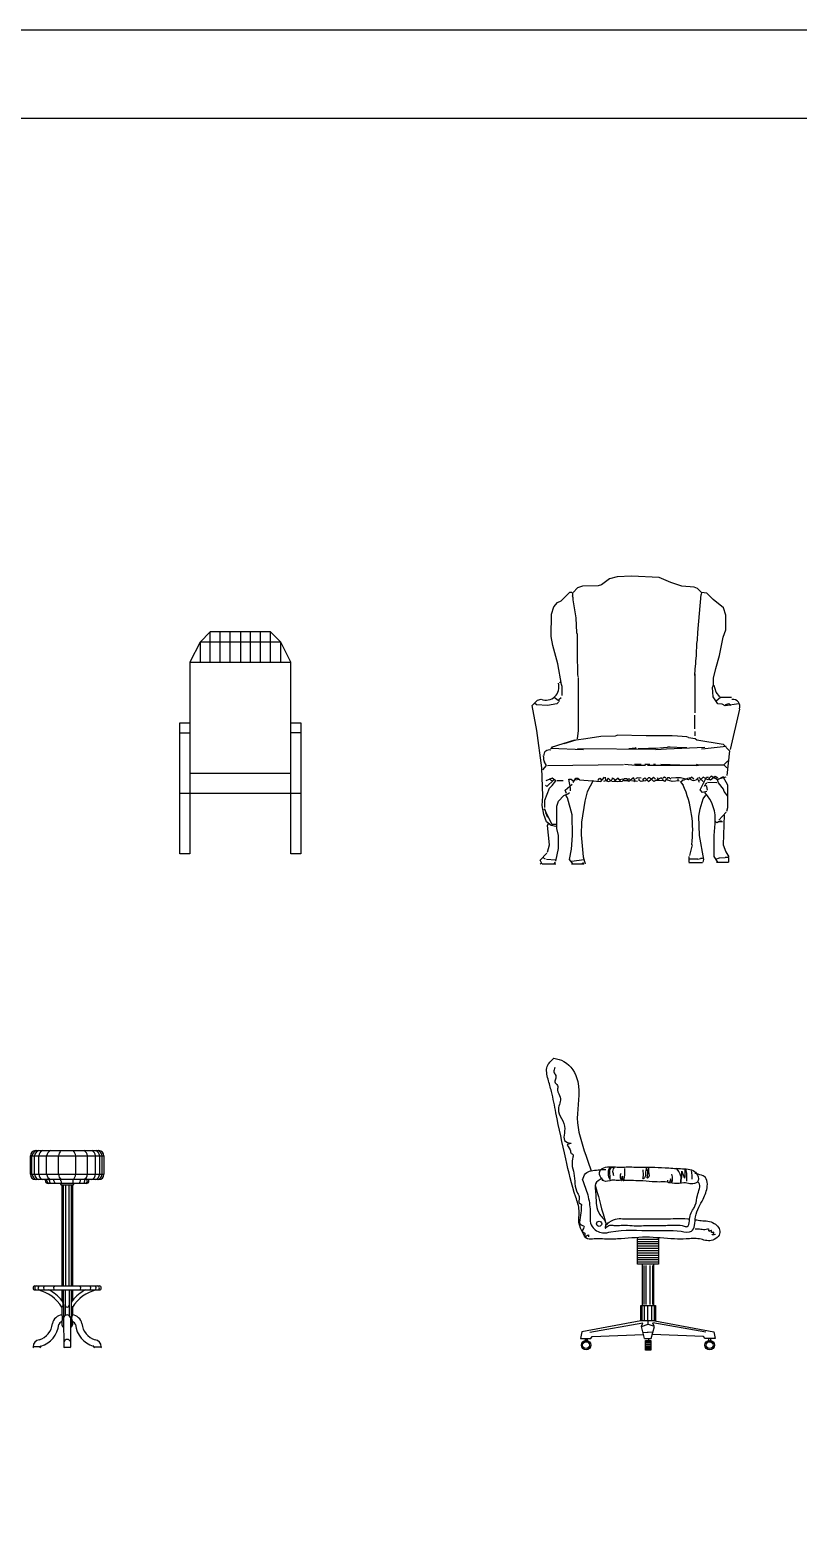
# Model space of a CAD drawing. Header units: inches. Extents: x 10 to 52.5, y 12.2 to 37.
# Drawn here: x 21.58 to 24.5, y 31.3 to 37.01 of the extents above; entities that cross this region are included whole.
import ezdxf

# ---------------------------------------------------------------- set-up
doc = ezdxf.new("R2010")
doc.units = ezdxf.units.IN
doc.header["$MEASUREMENT"] = 0
for name, color, linetype in [('02', 2, 'Continuous'), ('4', 4, 'Continuous'), ('kadrbm', 4, 'Continuous')]:
    doc.layers.add(name, color=color, linetype=linetype)

# ---------------------------------------------------------------- blocks, each defined once
blk = doc.blocks.new('kadrbm')
at = {"layer": 'kadrbm', "color": 4}
blk.add_lwpolyline([(0, 0), (0, 24.7972), (21, 24.7972), (21, 0), (0, 0)], close=True, dxfattribs=at)
blk.add_lwpolyline([(20.6631, 0.3257), (20.6631, 24.4603), (0.3369, 24.4603), (0.3369, 0.3257), (20.6631, 0.3257)], dxfattribs=at)

msp = doc.modelspace()

# ---------------------------------------------------------------- linework, layer by layer
at = {"layer": '02'}
for p, q in [((23.7859, 34.9186), (23.7559, 34.8966)), ((23.8158, 34.9266), (23.7859, 34.9186)), ((23.8697, 34.9286), (23.8158, 34.9266)), ((23.9755, 34.9246), (23.8697, 34.9286)), ((24.0194, 34.9046), (23.9755, 34.9246)), ((23.6022, 34.8347), (23.6361, 34.8687)), ((23.6361, 34.8687), (23.6421, 34.8687)), ((23.6421, 34.8687), (23.6461, 34.8647)), ((23.6461, 34.8647), (23.6461, 34.8547)), ((23.6641, 34.8847), (23.6481, 34.8667)), ((23.6841, 34.8906), (23.6641, 34.8847)), ((23.7439, 34.8926), (23.6841, 34.8906)), ((23.7559, 34.8966), (23.7439, 34.8926)), ((24.0614, 34.8906), (24.0194, 34.9046)), ((24.1093, 34.8866), (24.0614, 34.8906)), ((24.1212, 34.8827), (24.1093, 34.8866)), ((24.1352, 34.8687), (24.1212, 34.8827)), ((24.1232, 34.715), (24.1352, 34.8587)), ((24.1372, 34.8667), (24.1352, 34.8587)), ((24.1572, 34.8647), (24.1372, 34.8667)), ((24.1811, 34.8407), (24.1572, 34.8647)), ((23.5663, 34.7848), (23.5743, 34.8128)), ((23.5743, 34.8128), (23.5882, 34.8288)), ((23.5882, 34.8288), (23.6022, 34.8347)), ((23.6481, 34.8467), (23.6461, 34.8547)), ((23.6481, 34.8387), (23.6481, 34.8467)), ((23.6601, 34.7709), (23.6481, 34.8387)), ((24.2211, 34.8088), (24.1811, 34.8407)), ((24.229, 34.7808), (24.2211, 34.8088)), ((23.5643, 34.699), (23.5663, 34.7848)), ((23.6621, 34.713), (23.6601, 34.7709)), ((24.229, 34.725), (24.229, 34.7808)), ((22.2661, 34.7166), (22.2277, 34.6782)), ((22.4965, 34.7166), (22.2661, 34.7166)), ((22.2661, 34.7166), (22.2661, 34.7166)), ((22.2661, 34.6014), (22.2661, 34.7166)), ((22.3045, 34.7166), (22.3045, 34.7166)), ((22.3045, 34.6014), (22.3045, 34.7166)), ((22.3429, 34.7166), (22.3429, 34.7166)), ((22.3429, 34.6014), (22.3429, 34.7166)), ((22.3813, 34.7166), (22.3813, 34.7166)), ((22.3813, 34.7166), (22.3813, 34.6014)), ((22.4197, 34.7166), (22.4197, 34.7166)), ((22.4197, 34.6014), (22.4197, 34.7166)), ((22.4581, 34.7166), (22.4581, 34.7166)), ((22.4581, 34.6014), (22.4581, 34.7166)), ((22.5349, 34.6782), (22.4965, 34.7166)), ((22.4965, 34.7166), (22.4965, 34.7166)), ((22.4965, 34.6014), (22.4965, 34.7166)), ((23.5703, 34.6651), (23.5643, 34.699)), ((23.6641, 34.707), (23.6621, 34.713)), ((23.6641, 34.6012), (23.6641, 34.707)), ((24.1212, 34.695), (24.1232, 34.707)), ((24.1212, 34.685), (24.1212, 34.695)), ((24.1232, 34.707), (24.1232, 34.715)), ((24.2051, 34.6271), (24.2191, 34.697)), ((24.2191, 34.697), (24.229, 34.725)), ((22.2277, 34.6782), (22.1893, 34.6014)), ((22.5349, 34.6782), (22.2277, 34.6782)), ((22.2277, 34.6782), (22.2277, 34.6782)), ((22.2277, 34.6782), (22.2277, 34.6014)), ((22.2661, 34.6782), (22.2661, 34.6782)), ((22.3045, 34.6782), (22.3045, 34.6782)), ((22.3429, 34.6782), (22.3429, 34.6782)), ((22.3813, 34.6782), (22.3813, 34.6782)), ((22.4197, 34.6782), (22.4197, 34.6782)), ((22.4581, 34.6782), (22.4581, 34.6782)), ((22.4965, 34.6782), (22.4965, 34.6782)), ((22.5733, 34.6014), (22.5349, 34.6782)), ((22.5349, 34.6014), (22.5349, 34.6782)), ((23.5902, 34.5952), (23.5703, 34.6651)), ((24.1172, 34.6411), (24.1192, 34.6611)), ((24.1172, 34.6271), (24.1172, 34.6411)), ((24.1192, 34.673), (24.1212, 34.685)), ((24.1192, 34.6611), (24.1192, 34.673)), ((22.1893, 34.6014), (22.1893, 33.8718)), ((22.1893, 34.6014), (22.5733, 34.6014)), ((22.3045, 34.6014), (22.3045, 34.6014)), ((22.3429, 34.6014), (22.3429, 34.6014)), ((22.3813, 34.6014), (22.3813, 34.6014)), ((22.4197, 34.6014), (22.4197, 34.6014)), ((22.4965, 34.6014), (22.4965, 34.6014)), ((22.5733, 33.8718), (22.5733, 34.6014)), ((23.6042, 34.5173), (23.5902, 34.5952)), ((23.6661, 34.5892), (23.6641, 34.6012)), ((23.6661, 34.5533), (23.6661, 34.5892)), ((24.1113, 34.5513), (24.1133, 34.5752)), ((24.1133, 34.5752), (24.1153, 34.5972)), ((24.1153, 34.6052), (24.1172, 34.6271)), ((24.1153, 34.5972), (24.1153, 34.6052)), ((24.1831, 34.5413), (24.1911, 34.5772)), ((24.1911, 34.5772), (24.2051, 34.6271)), ((23.5962, 34.5233), (23.6002, 34.5273)), ((23.6062, 34.5094), (23.6042, 34.5173)), ((23.6681, 34.5433), (23.6661, 34.5533)), ((23.6681, 34.3417), (23.6681, 34.5413)), ((24.1133, 34.4095), (24.1133, 34.5573)), ((24.1831, 34.5153), (24.1831, 34.5413)), ((23.5124, 34.4575), (23.5264, 34.4614)), ((23.5962, 34.4515), (23.5763, 34.4674)), ((23.5942, 34.4594), (23.6022, 34.4674)), ((23.6062, 34.4754), (23.6062, 34.5094)), ((24.1791, 34.5054), (24.1831, 34.5153)), ((24.1811, 34.4694), (24.1791, 34.5054)), ((24.1991, 34.4435), (24.1811, 34.4694)), ((24.1931, 34.4874), (24.1851, 34.5133)), ((24.2071, 34.4694), (24.1931, 34.4874)), ((24.2091, 34.4674), (24.1931, 34.4535)), ((24.251, 34.4674), (24.2091, 34.4674)), ((23.4924, 34.4375), (23.5124, 34.4575)), ((23.5104, 34.3417), (23.4924, 34.4375)), ((23.5084, 34.4395), (23.5004, 34.4455)), ((23.5503, 34.4375), (23.5084, 34.4395)), ((23.5862, 34.4435), (23.5503, 34.4375)), ((23.5922, 34.4495), (23.5862, 34.4435)), ((24.2151, 34.4415), (24.1991, 34.4435)), ((24.227, 34.4355), (24.2151, 34.4415)), ((24.2789, 34.4435), (24.227, 34.4355)), ((24.241, 34.4435), (24.227, 34.4395)), ((24.249, 34.4375), (24.241, 34.4435)), ((24.247, 34.2698), (24.2829, 34.4235)), ((22.1509, 33.8718), (22.1509, 34.371)), ((22.1509, 34.371), (22.1509, 34.371)), ((22.1509, 34.371), (22.1893, 34.371)), ((22.1893, 34.371), (22.1893, 34.371)), ((22.5733, 34.371), (22.6117, 34.371)), ((22.5733, 34.371), (22.5733, 34.371)), ((22.6117, 34.371), (22.6117, 33.8718)), ((22.6117, 34.371), (22.6117, 34.371)), ((24.1113, 34.3477), (24.1113, 34.3996)), ((22.1509, 34.3326), (22.1509, 34.3326)), ((22.1509, 34.3326), (22.1893, 34.3326)), ((22.1893, 34.3326), (22.1893, 34.3326)), ((22.6117, 34.3326), (22.5733, 34.3326)), ((22.5733, 34.3326), (22.5733, 34.3326)), ((22.6117, 34.3326), (22.6117, 34.3326)), ((23.5284, 34.1999), (23.5104, 34.3417)), ((23.5663, 34.2778), (23.6541, 34.3057)), ((23.6142, 34.2918), (23.6601, 34.3057)), ((23.6601, 34.3057), (23.696, 34.3117)), ((23.6641, 34.3097), (23.6681, 34.3417)), ((23.696, 34.3117), (23.7539, 34.3197)), ((23.7539, 34.3197), (23.8098, 34.3217)), ((23.8098, 34.3217), (23.8158, 34.3237)), ((23.9256, 34.3217), (23.8158, 34.3237)), ((24.0254, 34.3217), (23.9256, 34.3217)), ((24.0454, 34.3197), (24.0254, 34.3217)), ((24.0813, 34.3177), (24.0454, 34.3197)), ((24.0873, 34.3157), (24.0813, 34.3177)), ((24.0873, 34.3157), (24.1133, 34.3117)), ((24.1133, 34.3217), (24.1133, 34.3377)), ((24.1133, 34.3117), (24.1192, 34.3057)), ((24.1192, 34.3057), (24.2191, 34.2898)), ((24.2191, 34.2898), (24.243, 34.2638)), ((23.5363, 34.2399), (23.5343, 34.2458)), ((23.5363, 34.2299), (23.5363, 34.2399)), ((23.6881, 34.2678), (23.5623, 34.2738)), ((23.5643, 34.2718), (23.5703, 34.2798)), ((23.9635, 34.2698), (23.6641, 34.2718)), ((23.8597, 34.2738), (23.8837, 34.2758)), ((23.8897, 34.2738), (23.8837, 34.2758)), ((23.8957, 34.2738), (23.9735, 34.2758)), ((23.9635, 34.2698), (24.0035, 34.2718)), ((23.9775, 34.2758), (24.0075, 34.2778)), ((24.0035, 34.2718), (24.1492, 34.2778)), ((24.0174, 34.2778), (24.0075, 34.2778)), ((24.0693, 34.2758), (24.0174, 34.2778)), ((24.0813, 34.2758), (24.0693, 34.2758)), ((24.1372, 34.2718), (24.1512, 34.2738)), ((24.1512, 34.2738), (24.231, 34.2818)), ((24.243, 34.2638), (24.233, 34.17)), ((22.1893, 34.179), (22.5733, 34.179)), ((22.1893, 34.179), (22.1893, 34.179)), ((22.2277, 34.179), (22.2277, 34.179)), ((22.2661, 34.179), (22.2661, 34.179)), ((22.3045, 34.179), (22.3045, 34.179)), ((22.3429, 34.179), (22.3429, 34.179)), ((22.3813, 34.179), (22.3813, 34.179)), ((22.4197, 34.179), (22.4197, 34.179)), ((22.4581, 34.179), (22.4581, 34.179)), ((22.4965, 34.179), (22.4965, 34.179)), ((23.5323, 34.0921), (23.5284, 34.1999)), ((23.5323, 34.1919), (23.5463, 34.2079)), ((23.5403, 34.2199), (23.5363, 34.2299)), ((23.5463, 34.2079), (23.5383, 34.2239)), ((23.5503, 34.2079), (23.8398, 34.2119)), ((23.8857, 34.2079), (23.8438, 34.2119)), ((23.9076, 34.2119), (23.8817, 34.2119)), ((23.9236, 34.2079), (23.8857, 34.2079)), ((23.9396, 34.2119), (23.9216, 34.2119)), ((24.1172, 34.2079), (23.9316, 34.2079)), ((23.9615, 34.2119), (23.9536, 34.2119)), ((24.0893, 34.2079), (23.9815, 34.2119)), ((24.1252, 34.2099), (24.1172, 34.2119)), ((24.1172, 34.2079), (24.1252, 34.2099)), ((24.223, 34.2099), (24.1252, 34.2099)), ((24.223, 34.2119), (24.237, 34.2259)), ((24.233, 34.1999), (24.223, 34.2099)), ((23.5403, 34.0762), (23.5583, 34.1221)), ((23.5483, 34.1281), (23.5423, 34.1341)), ((23.5683, 34.16), (23.5443, 34.15)), ((23.5743, 34.154), (23.5483, 34.1281)), ((23.5683, 34.15), (23.5563, 34.156)), ((23.5583, 34.1221), (23.5683, 34.1321)), ((23.5822, 34.15), (23.5683, 34.16)), ((23.5683, 34.1321), (23.5822, 34.15)), ((23.6102, 34.15), (23.5862, 34.15)), ((23.6182, 34.1141), (23.6441, 34.1381)), ((23.6322, 34.156), (23.6401, 34.156)), ((23.6381, 34.1221), (23.6322, 34.156)), ((23.6381, 34.1121), (23.6381, 34.1221)), ((23.6401, 34.156), (23.6481, 34.15)), ((23.6481, 34.144), (23.6581, 34.16)), ((23.6541, 34.154), (23.6741, 34.156)), ((23.6581, 34.16), (23.6661, 34.16)), ((23.6661, 34.16), (23.6721, 34.154)), ((23.6721, 34.154), (23.7539, 34.148)), ((23.724, 34.152), (23.702, 34.1081)), ((23.742, 34.152), (23.7499, 34.16)), ((23.7499, 34.16), (23.7579, 34.152)), ((23.7539, 34.148), (23.7679, 34.164)), ((23.7759, 34.152), (23.7639, 34.148)), ((23.7819, 34.16), (23.7759, 34.152)), ((23.7899, 34.152), (23.7819, 34.16)), ((23.8178, 34.146), (23.7958, 34.148)), ((23.7978, 34.162), (23.8098, 34.154)), ((23.8198, 34.16), (23.8038, 34.148)), ((23.8358, 34.148), (23.8178, 34.146)), ((23.8298, 34.148), (23.8198, 34.16)), ((23.8378, 34.156), (23.8258, 34.154)), ((23.8438, 34.15), (23.8378, 34.156)), ((23.8557, 34.15), (23.8438, 34.15)), ((23.8637, 34.156), (23.8557, 34.156)), ((23.8777, 34.162), (23.8597, 34.148)), ((23.8937, 34.148), (23.8697, 34.15)), ((23.8837, 34.152), (23.8777, 34.162)), ((23.8797, 34.148), (23.8837, 34.152)), ((23.8937, 34.162), (23.8857, 34.158)), ((23.9076, 34.16), (23.8937, 34.162)), ((23.8997, 34.152), (23.8997, 34.158)), ((23.9076, 34.148), (23.8997, 34.152)), ((23.9236, 34.15), (23.9076, 34.148)), ((23.9136, 34.156), (23.9216, 34.162)), ((23.9176, 34.15), (23.9136, 34.156)), ((23.9216, 34.162), (23.9356, 34.148)), ((23.9356, 34.162), (23.9236, 34.15)), ((23.9356, 34.148), (23.9536, 34.164)), ((23.9396, 34.162), (23.9356, 34.162)), ((23.9556, 34.148), (23.9396, 34.162)), ((23.9536, 34.164), (23.9615, 34.156)), ((23.9835, 34.162), (23.9556, 34.148)), ((23.9915, 34.15), (23.9595, 34.152)), ((23.9755, 34.15), (23.9695, 34.162)), ((23.9955, 34.148), (23.9835, 34.162)), ((23.9955, 34.164), (23.9895, 34.16)), ((24.0015, 34.16), (23.9955, 34.164)), ((24.0075, 34.162), (23.9955, 34.148)), ((24.0254, 34.148), (24.0035, 34.154)), ((24.0134, 34.162), (24.0075, 34.162)), ((24.0194, 34.156), (24.0134, 34.162)), ((24.0394, 34.162), (24.0214, 34.16)), ((24.0514, 34.15), (24.0254, 34.148)), ((24.0574, 34.162), (24.0394, 34.162)), ((24.0474, 34.152), (24.0474, 34.158)), ((24.0554, 34.148), (24.0594, 34.144)), ((24.0873, 34.154), (24.0574, 34.162)), ((24.0594, 34.144), (24.0653, 34.154)), ((24.0594, 34.142), (24.0673, 34.1341)), ((24.0653, 34.154), (24.0713, 34.154)), ((24.0713, 34.154), (24.0873, 34.162)), ((24.0993, 34.164), (24.0873, 34.154)), ((24.1073, 34.156), (24.0993, 34.164)), ((24.1292, 34.144), (24.1232, 34.156)), ((24.1432, 34.148), (24.1272, 34.164)), ((24.1432, 34.164), (24.1292, 34.152)), ((24.1312, 34.1161), (24.1552, 34.164)), ((24.1612, 34.154), (24.1432, 34.164)), ((24.1492, 34.1341), (24.1472, 34.1281)), ((24.1572, 34.1281), (24.1492, 34.1341)), ((24.1512, 34.1381), (24.1572, 34.142)), ((24.1552, 34.164), (24.1632, 34.164)), ((24.1592, 34.1141), (24.1572, 34.1281)), ((24.1951, 34.142), (24.1592, 34.144)), ((24.1731, 34.168), (24.1612, 34.154)), ((24.1652, 34.158), (24.1711, 34.154)), ((24.1711, 34.154), (24.1891, 34.168)), ((24.1971, 34.154), (24.1731, 34.168)), ((24.1891, 34.168), (24.1991, 34.162)), ((24.2191, 34.166), (24.1971, 34.154)), ((24.2011, 34.142), (24.1971, 34.154)), ((24.2011, 34.158), (24.231, 34.166)), ((24.2211, 34.1181), (24.2011, 34.142)), ((24.237, 34.1341), (24.2191, 34.166)), ((24.223, 34.1101), (24.2211, 34.1181)), ((24.237, 34.0482), (24.237, 34.1341)), ((22.6117, 34.1022), (22.1509, 34.1022)), ((22.1509, 34.1022), (22.1509, 34.1022)), ((22.6117, 34.1022), (22.6117, 34.1022)), ((23.5303, 34.0562), (23.5323, 34.0921)), ((23.5403, 34.0482), (23.5403, 34.0762)), ((23.5862, 34.0542), (23.5922, 34.0722)), ((23.5922, 34.0722), (23.6122, 34.0941)), ((23.6122, 34.0941), (23.6282, 34.1001)), ((23.6222, 34.1021), (23.6182, 34.1141)), ((23.6262, 34.0861), (23.6202, 34.0961)), ((23.6441, 34.0203), (23.6262, 34.0861)), ((23.6282, 34.1001), (23.6342, 34.1061)), ((23.692, 34.0722), (23.6801, 33.9923)), ((23.702, 34.1081), (23.692, 34.0722)), ((24.1412, 34.1061), (24.1312, 34.1161)), ((24.1312, 34.0442), (24.1432, 34.0822)), ((24.1572, 34.1101), (24.1412, 34.1061)), ((24.1432, 34.0822), (24.1532, 34.0961)), ((24.237, 34.0921), (24.223, 34.1101)), ((23.5363, 34.0223), (23.5303, 34.0562)), ((23.5403, 34.0422), (23.5363, 34.0402)), ((23.5463, 33.9943), (23.5363, 34.0223)), ((23.5463, 34.0263), (23.5403, 34.0422)), ((23.5523, 34.0103), (23.5443, 34.0283)), ((23.5683, 33.9843), (23.5463, 34.0263)), ((23.5862, 33.9684), (23.5862, 34.0542)), ((23.6461, 33.9424), (23.6441, 34.0203)), ((24.1272, 34.0163), (24.1312, 34.0442)), ((24.1292, 33.9424), (24.1272, 34.0163)), ((24.2031, 34.0003), (24.231, 34.0303)), ((24.223, 34.0203), (24.2191, 33.9065)), ((24.233, 34.0342), (24.237, 34.0482)), ((23.5643, 33.9803), (23.5463, 33.9943)), ((23.5503, 33.9803), (23.5543, 33.9863)), ((23.5583, 33.9065), (23.5503, 33.9803)), ((23.5822, 33.9764), (23.5643, 33.9803)), ((23.5822, 33.9843), (23.5683, 33.9843)), ((23.5922, 33.9424), (23.5862, 33.9684)), ((23.6801, 33.9923), (23.6781, 33.9444)), ((24.1851, 33.9424), (24.1891, 33.9883)), ((24.1951, 33.9903), (24.1871, 33.9983)), ((24.2111, 33.9983), (24.1951, 33.9903)), ((24.2171, 33.9943), (24.1991, 33.9943)), ((23.5503, 33.8785), (23.5583, 33.9065)), ((23.5822, 33.8446), (23.5922, 33.8925)), ((23.5922, 33.8925), (23.5922, 33.9424)), ((23.6342, 33.8506), (23.6421, 33.8905)), ((23.6421, 33.8905), (23.6461, 33.9424)), ((23.6781, 33.9444), (23.6861, 33.8606)), ((24.1013, 33.9065), (24.0913, 33.8666)), ((24.1452, 33.8506), (24.1292, 33.9424)), ((24.1851, 33.8626), (24.1851, 33.9424)), ((24.2191, 33.9065), (24.229, 33.8805)), ((22.1893, 33.8718), (22.1509, 33.8718)), ((22.6117, 33.8718), (22.5733, 33.8718)), ((23.5224, 33.8486), (23.5483, 33.8745)), ((23.5303, 33.8326), (23.5224, 33.8486)), ((23.5264, 33.8366), (23.5224, 33.8326)), ((23.5822, 33.8326), (23.5303, 33.8326)), ((23.5423, 33.8526), (23.5343, 33.8566)), ((23.5803, 33.8486), (23.5463, 33.8506)), ((23.5743, 33.8326), (23.5803, 33.8406)), ((23.6481, 33.8326), (23.6342, 33.8506)), ((23.6421, 33.8446), (23.69, 33.8506)), ((23.6881, 33.8386), (23.6801, 33.8326)), ((23.6861, 33.8606), (23.694, 33.8346)), ((24.1232, 33.8526), (24.0873, 33.8526)), ((24.0893, 33.8406), (24.0893, 33.8626)), ((24.1232, 33.8526), (24.1332, 33.8546)), ((24.1412, 33.8546), (24.1332, 33.8546)), ((24.1432, 33.8406), (24.1452, 33.8506)), ((24.1991, 33.8406), (24.1851, 33.8626)), ((24.1911, 33.8526), (24.2051, 33.8566)), ((24.2051, 33.8566), (24.227, 33.8586)), ((24.241, 33.8586), (24.227, 33.8586)), ((24.229, 33.8805), (24.241, 33.8606)), ((24.241, 33.8406), (24.241, 33.8586)), ((21.5817, 32.7227), (21.8617, 32.7227)), ((21.5817, 32.6527), (21.5817, 32.7227)), ((21.5878, 32.6527), (21.5878, 32.7227)), ((21.5978, 32.6527), (21.5978, 32.7227)), ((21.6017, 32.7427), (21.8417, 32.7427)), ((21.6135, 32.6527), (21.6135, 32.7227)), ((21.6436, 32.6527), (21.6436, 32.7227)), ((21.6888, 32.6527), (21.6888, 32.7227)), ((21.7545, 32.6527), (21.7545, 32.7227)), ((21.7997, 32.6527), (21.7997, 32.7227)), ((21.8299, 32.6527), (21.8299, 32.7227)), ((21.8455, 32.6527), (21.8455, 32.7227)), ((21.8555, 32.6527), (21.8555, 32.7227)), ((21.8617, 32.7227), (21.8617, 32.6527)), ((21.5817, 32.6527), (21.8617, 32.6527)), ((21.8417, 32.6327), (21.6017, 32.6327)), ((21.639, 32.6277), (21.639, 32.6327)), ((21.6448, 32.6277), (21.6448, 32.6327)), ((21.7944, 32.6177), (21.649, 32.6177)), ((21.6549, 32.6277), (21.6549, 32.6327)), ((21.6711, 32.6277), (21.6711, 32.6327)), ((21.6982, 32.6277), (21.6982, 32.6327)), ((21.7017, 32.6117), (21.7017, 32.2277)), ((21.7066, 32.6117), (21.7066, 32.2277)), ((21.7152, 32.6117), (21.7152, 32.2277)), ((21.7281, 32.6117), (21.7281, 32.2277)), ((21.7367, 32.6117), (21.7367, 32.2277)), ((21.7417, 32.6117), (21.7417, 32.2277)), ((21.7451, 32.6277), (21.7451, 32.6327)), ((21.7722, 32.6277), (21.7722, 32.6327)), ((21.7884, 32.6277), (21.7884, 32.6327)), ((21.7985, 32.6277), (21.7985, 32.6327)), ((21.8044, 32.6277), (21.8044, 32.6327)), ((23.9171, 32.3055), (23.9171, 32.1577)), ((23.9254, 32.3055), (23.9254, 32.1577)), ((23.9406, 32.3055), (23.9406, 32.1577)), ((23.9496, 32.3055), (23.9496, 32.1577)), ((21.5992, 32.2277), (21.8442, 32.2277)), ((21.5992, 32.2127), (21.8442, 32.2127)), ((21.7017, 32.2127), (21.7017, 32.1725)), ((21.7066, 32.2127), (21.7092, 31.9947)), ((21.7142, 32.2127), (21.7142, 32.1152)), ((21.7292, 32.2127), (21.7292, 32.1153)), ((21.7367, 32.2127), (21.7367, 32.0708)), ((21.7417, 32.2127), (21.7417, 32.1725)), ((21.7017, 32.147), (21.7017, 32.1177)), ((21.7417, 32.147), (21.7417, 32.1177)), ((23.9102, 32.1515), (23.9102, 32.0955)), ((23.9185, 32.1515), (23.9185, 32.0955)), ((23.9309, 32.1515), (23.9309, 32.0955)), ((23.9468, 32.1515), (23.9468, 32.0955)), ((23.9565, 32.1515), (23.9565, 32.0955)), ((21.6904, 32.0807), (21.6904, 32.0807)), ((21.7017, 32.0923), (21.7017, 32.0794)), ((21.7342, 32.1077), (21.7342, 31.9947)), ((21.7417, 32.0923), (21.7417, 32.0794)), ((21.7529, 32.0807), (21.7529, 32.0807)), ((23.9062, 32.0949), (23.6811, 32.0532)), ((23.9196, 32.028), (23.9078, 32.074)), ((23.9456, 32.028), (23.9574, 32.074)), ((23.959, 32.0949), (24.1841, 32.0532)), ((23.6811, 32.0532), (23.6763, 32.0279)), ((23.6763, 32.0279), (23.715, 32.0279)), ((23.694, 32.0283), (23.694, 32.0191)), ((23.6987, 32.0283), (23.6987, 32.02)), ((23.7015, 32.0283), (23.7015, 32.0209)), ((23.715, 32.0279), (23.721, 32.0351)), ((23.721, 32.0351), (23.9158, 32.0429)), ((23.9137, 32.051), (23.9338, 32.0522)), ((23.9196, 32.028), (23.9456, 32.028)), ((23.9235, 32.0155), (23.9436, 32.0155)), ((23.9235, 32.0107), (23.9436, 32.0107)), ((23.9515, 32.051), (23.9315, 32.0522)), ((23.9356, 32.028), (23.9356, 32.0207)), ((24.1442, 32.0351), (23.9494, 32.0429)), ((24.1502, 32.0279), (24.1442, 32.0351)), ((24.1889, 32.0279), (24.1502, 32.0279)), ((24.1638, 32.0283), (24.1638, 32.0209)), ((24.1712, 32.0283), (24.1712, 32.0191)), ((24.1841, 32.0532), (24.1889, 32.0279)), ((21.6198, 31.9967), (21.5917, 31.9967)), ((21.5917, 31.9966), (21.5917, 31.9947)), ((21.6198, 31.9967), (21.6198, 31.9947)), ((21.7092, 31.9947), (21.7342, 31.9947)), ((21.8236, 31.9967), (21.8236, 31.9947)), ((21.8236, 31.9967), (21.8517, 31.9967)), ((21.8517, 31.9966), (21.8517, 31.9947)), ((23.9235, 32.005), (23.9436, 32.005)), ((23.9235, 31.999), (23.9436, 31.999)), ((23.9235, 31.9933), (23.9436, 31.9933)), ((23.9235, 31.9885), (23.9436, 31.9885))]:
    msp.add_line(p, q, dxfattribs=at)
for points in [[(23.642, 33.8345), (23.6894, 33.8345)], [(24.0889, 33.8389), (24.1406, 33.8389)], [(24.1944, 33.8412), (24.2394, 33.8412)], [(23.9733, 32.41), (23.9733, 32.3104), (23.8936, 32.3104), (23.8936, 32.41)], [(23.9126, 32.1537), (23.9126, 32.3104)], [(23.9543, 32.3104), (23.9543, 32.1537)]]:
    msp.add_lwpolyline(points, dxfattribs=at)
for points in [[(23.9062, 32.1537), (23.9613, 32.1537), (23.9613, 32.0949), (23.9062, 32.0949)], [(23.9233, 32.0207), (23.9439, 32.0207), (23.9439, 31.9834), (23.9233, 31.9834)]]:
    msp.add_lwpolyline(points, close=True, dxfattribs=at)
for centre, radius in [((23.7471, 32.4645), 0.00995), ((23.6974, 32.0026), 0.0181), ((23.6974, 32.0026), 0.0131), ((24.1678, 32.0026), 0.0181), ((24.1678, 32.0026), 0.0131)]:
    msp.add_circle(centre, radius, dxfattribs=at)
for centre, radius, start, end in [((23.5443, 34.5074), 0.0499, 248.6294, 17.1027), ((24.257, 34.4335), 0.026, 338.9625, 100.008), ((23.5563, 34.2478), 0.02, 71.5651, 185.1944), ((23.7839, 34.162), 0.014, 172.875, 0), ((23.8478, 34.146), 0.012, 9.4623, 170.5377), ((23.6801, 33.9624), 0.4232, 352.4409, 23.9077), ((24.1073, 34.172), 0.02, 206.5651, 327.9946), ((24.0394, 34.0043), 0.1497, 353.9115, 42.8389), ((21.6017, 32.7227), 0.02, 90, 180), ((21.6157, 32.7163), 0.0286, 112.7161, 167.1024), ((21.6213, 32.7208), 0.0236, 111.6867, 175.4078), ((21.6365, 32.7214), 0.0231, 112.4628, 176.6909), ((21.6695, 32.7191), 0.0262, 115.4517, 171.9616), ((21.7245, 32.7181), 0.0361, 136.9943, 172.6723), ((21.7188, 32.7181), 0.0361, 7.3277, 43.0057), ((21.7738, 32.7191), 0.0262, 8.0384, 64.5483), ((21.8068, 32.7214), 0.0231, 3.3091, 67.5372), ((21.822, 32.7208), 0.0236, 4.5922, 68.3133), ((21.8276, 32.7163), 0.0286, 12.8976, 67.2839), ((21.8417, 32.7227), 0.02, 0, 90), ((21.6017, 32.6527), 0.02, 180, 270), ((21.6157, 32.6591), 0.0286, 192.8976, 247.2839), ((21.6213, 32.6546), 0.0236, 184.5922, 248.3133), ((21.6365, 32.654), 0.0231, 183.3091, 247.5372), ((21.6695, 32.6564), 0.0262, 188.0384, 244.5483), ((21.7245, 32.6573), 0.0361, 187.3277, 223.0057), ((21.7188, 32.6573), 0.0361, 316.9943, 352.6723), ((21.7738, 32.6564), 0.0262, 295.4517, 351.9616), ((21.8068, 32.654), 0.0231, 292.4628, 356.6909), ((21.822, 32.6546), 0.0236, 291.6867, 355.4078), ((21.8276, 32.6591), 0.0286, 292.7161, 347.1024), ((21.8417, 32.6527), 0.02, 270, 0), ((21.649, 32.6277), 0.01, 180, 270), ((21.6606, 32.6306), 0.0161, 190.4725, 233.5269), ((21.6654, 32.6265), 0.0106, 173.4649, 235.8366), ((21.6847, 32.6293), 0.0137, 186.6028, 237.6963), ((21.7019, 32.619), 0.00724, 189.8113, 268.3577), ((21.7122, 32.6277), 0.014, 179.861, 225.2929), ((21.7311, 32.6277), 0.014, 314.7071, 0.139), ((21.7415, 32.619), 0.00724, 271.6423, 350.1887), ((21.7586, 32.6293), 0.0137, 302.3037, 353.3972), ((21.7779, 32.6265), 0.0106, 304.1634, 6.5351), ((21.7827, 32.6306), 0.0161, 306.4731, 349.5275), ((21.7944, 32.6277), 0.01, 270, 0), ((21.5992, 32.2202), 0.0075, 90, 270), ((21.6061, 32.2202), 0.00753, 95.1553, 264.8447), ((21.6182, 32.2202), 0.00768, 102.5452, 257.4548), ((21.5741, 32.0666), 0.1508, 32.2141, 75.7092), ((21.6395, 32.2202), 0.0082, 113.9001, 246.0999), ((21.5741, 32.0666), 0.1658, 39.6883, 61.8113), ((21.6789, 32.2202), 0.00949, 127.8116, 232.1884), ((21.8693, 32.0666), 0.1508, 104.2908, 147.7859), ((21.8693, 32.0666), 0.1658, 118.1887, 140.3117), ((21.7644, 32.2202), 0.00949, 307.8116, 52.1884), ((21.8039, 32.2202), 0.0082, 293.9001, 66.0999), ((21.8251, 32.2202), 0.00768, 282.5452, 77.4548), ((21.8372, 32.2202), 0.00753, 275.1553, 84.8447), ((21.8442, 32.2202), 0.0075, 270, 90), ((21.5928, 32.0924), 0.0733, 288.0615, 353.6744), ((21.5934, 32.0921), 0.0976, 287.025, 353.2954), ((21.7058, 32.0771), 0.0408, 95.7894, 169.814), ((21.7058, 32.0771), 0.0158, 105.1073, 169.814), ((21.7117, 32.0794), 0.01, 180, 255.5225), ((21.7317, 32.0794), 0.01, 284.4775, 0), ((21.7375, 32.0771), 0.0408, 10.186, 84.2106), ((21.7375, 32.0771), 0.0158, 10.186, 74.8927), ((21.8499, 32.0921), 0.0976, 186.7046, 252.975), ((21.8505, 32.0924), 0.0733, 186.3256, 251.9385), ((21.6179, 31.9966), 0.0262, 95.2528, 179.8891), ((21.8254, 31.9966), 0.0262, 0.1109, 84.7472), ((21.5938, 31.9948), 0.00212, 184.5512, 265.7733), ((21.6176, 31.9948), 0.00212, 274.2267, 355.4488), ((21.6221, 31.9964), 0.00236, 92.516, 171.3257), ((21.7113, 31.9948), 0.00212, 184.5512, 265.7733), ((21.732, 31.9948), 0.00212, 274.2267, 355.4488), ((21.8212, 31.9964), 0.00236, 8.6743, 87.484), ((21.8257, 31.9948), 0.00212, 184.5512, 265.7733), ((21.8495, 31.9948), 0.00212, 274.2267, 355.4488)]:
    msp.add_arc(centre, radius, start, end, dxfattribs=at)
for points, knots in [([(24.1127, 32.4796), (24.1204, 32.4785), (24.1448, 32.4752), (24.1839, 32.4752), (24.2203, 32.429), (24.1734, 32.3903), (24.128, 32.4117), (24.0807, 32.4057), (24.0128, 32.4064), (23.9256, 32.4178), (23.8348, 32.4058), (23.7682, 32.4059), (23.7312, 32.4084), (23.698, 32.4012), (23.6831, 32.4341), (23.6652, 32.4679), (23.676, 32.5163), (23.6459, 32.597), (23.6179, 32.7208), (23.5882, 32.8546), (23.5694, 32.9575), (23.5525, 33.0136), (23.541, 33.0637), (23.5642, 33.0852), (23.5749, 33.095), (23.5881, 33.0918), (23.6319, 33.0812), (23.6859, 32.9904), (23.6494, 32.8637), (23.6872, 32.7511), (23.71, 32.6856), (23.7163, 32.6662)], [1075.483868, 1075.483868, 1075.483868, 1075.483868, 1098.844482, 1149.099797, 1190.090431, 1235.189825, 1280.234659, 1331.198152, 1375.791157, 1484.275245, 1592.759333, 1650.093316, 1681.945552, 1707.427088, 1739.258805, 1773.534814, 1824.447018, 1876.929202, 2028.209969, 2205.982308, 2289.566593, 2338.650144, 2386.801689, 2427.56742, 2427.56742, 2427.56742, 2467.853457, 2560.298679, 2700.620178, 2845.300232, 2907.0389, 2907.0389, 2907.0389, 2907.0389]), ([(23.7322, 32.6127), (23.7429, 32.5732), (23.7537, 32.5278), (23.7705, 32.4771), (23.7712, 32.471)], [2964.151896, 2964.151896, 2964.151896, 2964.151896, 3091.03925, 3108.806746, 3108.806746, 3108.806746, 3108.806746]), ([(23.7717, 32.4582), (23.776, 32.4624), (23.8056, 32.4889), (23.8365, 32.4814), (23.9011, 32.4839), (23.9512, 32.4832), (24.0171, 32.4828), (24.0576, 32.4859), (24.0891, 32.4827), (24.0912, 32.4824)], [3162.494049, 3162.494049, 3162.494049, 3162.494049, 3174.246506, 3232.976102, 3277.569107, 3360.384837, 3385.866583, 3475.052592, 3481.337042, 3481.337042, 3481.337042, 3481.337042])]:
    msp.add_open_spline(points, degree=3, knots=knots, dxfattribs=at)
for points in [[(23.6836, 32.6319), (23.6955, 32.6556), (23.743, 32.6694), (23.7727, 32.6714)], [(23.6836, 32.6319), (23.7034, 32.5745), (23.7125, 32.5128), (23.7204, 32.4535), (23.76, 32.4298), (23.7917, 32.4337), (23.9472, 32.4385), (24.0589, 32.4357), (24.0985, 32.4357), (24.1143, 32.4911), (24.1429, 32.5587), (24.1587, 32.6081), (24.1547, 32.6358), (24.1112, 32.6556)], [(23.7588, 32.6378), (23.7331, 32.616), (23.7331, 32.5903), (23.737, 32.535), (23.7491, 32.5003), (23.764, 32.4832), (23.7719, 32.4594), (23.7699, 32.4476), (23.7798, 32.4555), (23.7951, 32.4591), (23.8115, 32.4575), (23.8379, 32.4591), (23.8728, 32.4575), (23.9303, 32.4575), (23.9718, 32.4575), (24.0292, 32.4594), (24.0411, 32.4594), (24.0708, 32.4555), (24.0827, 32.4535), (24.0906, 32.4753), (24.0947, 32.5003), (24.1058, 32.5209), (24.1132, 32.535), (24.1211, 32.5725), (24.129, 32.5982), (24.127, 32.62), (24.1231, 32.6239)], [(23.7619, 32.631), (23.7545, 32.6384), (23.7508, 32.6668), (23.7582, 32.6742), (23.8163, 32.6804), (23.8361, 32.6804), (23.8929, 32.6804), (23.9979, 32.6779), (24.0571, 32.6742), (24.1103, 32.6631), (24.1214, 32.6495), (24.1214, 32.6236), (24.1103, 32.6175), (24.0868, 32.6175), (24.0757, 32.6199), (24.0695, 32.6199), (24.0337, 32.6175), (23.9979, 32.6236), (23.9892, 32.6236), (23.9608, 32.6236), (23.9139, 32.6273), (23.878, 32.6286), (23.8299, 32.6298), (23.8064, 32.6298), (23.7953, 32.6298), (23.7644, 32.6273), (23.7582, 32.6323)], [(23.7891, 32.6804), (23.7842, 32.6717), (23.7842, 32.6409), (23.7879, 32.6335), (23.7879, 32.6545), (23.799, 32.6804), (23.8027, 32.6804), (23.8002, 32.673), (23.8002, 32.6557), (23.8015, 32.6483)], [(23.8299, 32.6557), (23.8274, 32.6409), (23.8323, 32.6286), (23.8323, 32.6347), (23.8361, 32.6458), (23.8361, 32.6323), (23.8385, 32.6286), (23.8447, 32.6495), (23.8447, 32.6742)], [(23.9361, 32.6804), (23.9361, 32.6569), (23.9361, 32.6434), (23.9312, 32.6384), (23.9312, 32.6495), (23.9312, 32.6668), (23.9262, 32.6792), (23.9262, 32.673), (23.9238, 32.6619), (23.9213, 32.6421), (23.9139, 32.636), (23.9151, 32.6421), (23.9151, 32.6619), (23.9151, 32.6693)], [(24.0226, 32.6532), (24.025, 32.6286), (24.0226, 32.6199), (24.0213, 32.6261), (24.0189, 32.636), (24.0176, 32.6286), (24.0127, 32.6199), (24.009, 32.6273), (24.009, 32.631)], [(24.0399, 32.6755), (24.0571, 32.6471), (24.0571, 32.6249), (24.0571, 32.6236), (24.0621, 32.6569), (24.0621, 32.6643), (24.0732, 32.6384), (24.0744, 32.6434), (24.0744, 32.6619), (24.0757, 32.6717), (24.0794, 32.6557), (24.0794, 32.6347), (24.0794, 32.6261)], [(24.0979, 32.6656), (24.0991, 32.6557), (24.1004, 32.6347)]]:
    msp.add_spline(points, degree=3, dxfattribs=at)
at = {"layer": '4'}
for p, q in [((21.7417, 32.6117), (21.7017, 32.6117)), ((23.8936, 32.4061), (23.9733, 32.4061)), ((23.8936, 32.3974), (23.9733, 32.3974)), ((23.8936, 32.3888), (23.9733, 32.3888)), ((23.8936, 32.3801), (23.9733, 32.3801)), ((23.8936, 32.3714), (23.9733, 32.3714)), ((23.8936, 32.3627), (23.9733, 32.3627)), ((23.8936, 32.354), (23.9733, 32.354)), ((23.8936, 32.3453), (23.9733, 32.3453)), ((23.8936, 32.3366), (23.9733, 32.3366)), ((23.8936, 32.328), (23.9733, 32.328)), ((23.8936, 32.3193), (23.9733, 32.3193)), ((23.7121, 32.0519), (23.9134, 32.0869)), ((23.9078, 32.074), (23.9337, 32.0823)), ((23.9087, 32.0749), (23.9134, 32.086)), ((23.9574, 32.074), (23.9316, 32.0823)), ((23.9337, 32.0823), (23.9337, 32.0949)), ((24.1531, 32.0519), (23.9519, 32.0869)), ((23.9565, 32.0749), (23.9519, 32.086))]:
    msp.add_line(p, q, dxfattribs=at)
for centre, radius, start, end in [((21.6827, 32.1578), 0.0239, 335.6108, 37.6405), ((21.7027, 32.1485), 0.00187, 235.6662, 342.7599), ((21.7217, 32.1543), 0.00751, 177.5178, 3.7093), ((21.7606, 32.1578), 0.0239, 142.3595, 204.3892), ((21.7406, 32.1485), 0.00187, 197.2401, 304.3338), ((21.6756, 32.105), 0.029, 334.0718, 25.9282), ((21.7217, 32.1049), 0.0128, 12.8557, 167.7753), ((21.7626, 32.105), 0.0245, 148.8796, 211.1204), ((21.7217, 32.011), 0.0134, 21.0917, 159.3957)]:
    msp.add_arc(centre, radius, start, end, dxfattribs=at)
for points in [[(23.5784, 33.0594), (23.5749, 33.0422), (23.5818, 33.0284), (23.5818, 33.0181), (23.5784, 33.0043), (23.5887, 32.9905), (23.5887, 32.9733), (23.5991, 32.9457), (23.5922, 32.901), (23.6163, 32.8252), (23.6266, 32.7735), (23.6404, 32.7701), (23.6266, 32.7666), (23.637, 32.7459), (23.6404, 32.7322), (23.6473, 32.7287), (23.6473, 32.7184), (23.6439, 32.6908), (23.6508, 32.6564), (23.6646, 32.5806), (23.6715, 32.5634), (23.6715, 32.5427), (23.6784, 32.5392), (23.6784, 32.5289), (23.6784, 32.522), (23.6749, 32.4876), (23.6784, 32.46), (23.6887, 32.4566), (23.6853, 32.4428), (23.6853, 32.4325), (23.6922, 32.429), (23.6922, 32.4152), (23.706, 32.4221), (23.706, 32.4152)], [(24.1899, 32.4233), (24.1777, 32.4233), (24.1804, 32.4247), (24.1831, 32.4328), (24.175, 32.4314), (24.175, 32.4382), (24.1654, 32.4355), (24.1654, 32.4423), (24.1491, 32.441), (24.1396, 32.4423), (24.1192, 32.4437), (24.1124, 32.4437)]]:
    msp.add_spline(points, degree=3, dxfattribs=at)

# ---------------------------------------------------------------- block references
at = {"layer": 'kadrbm'}
msp.add_blockref('kadrbm', (10.0018, 12.2106), dxfattribs=at)

doc.saveas('drawing.dxf')
